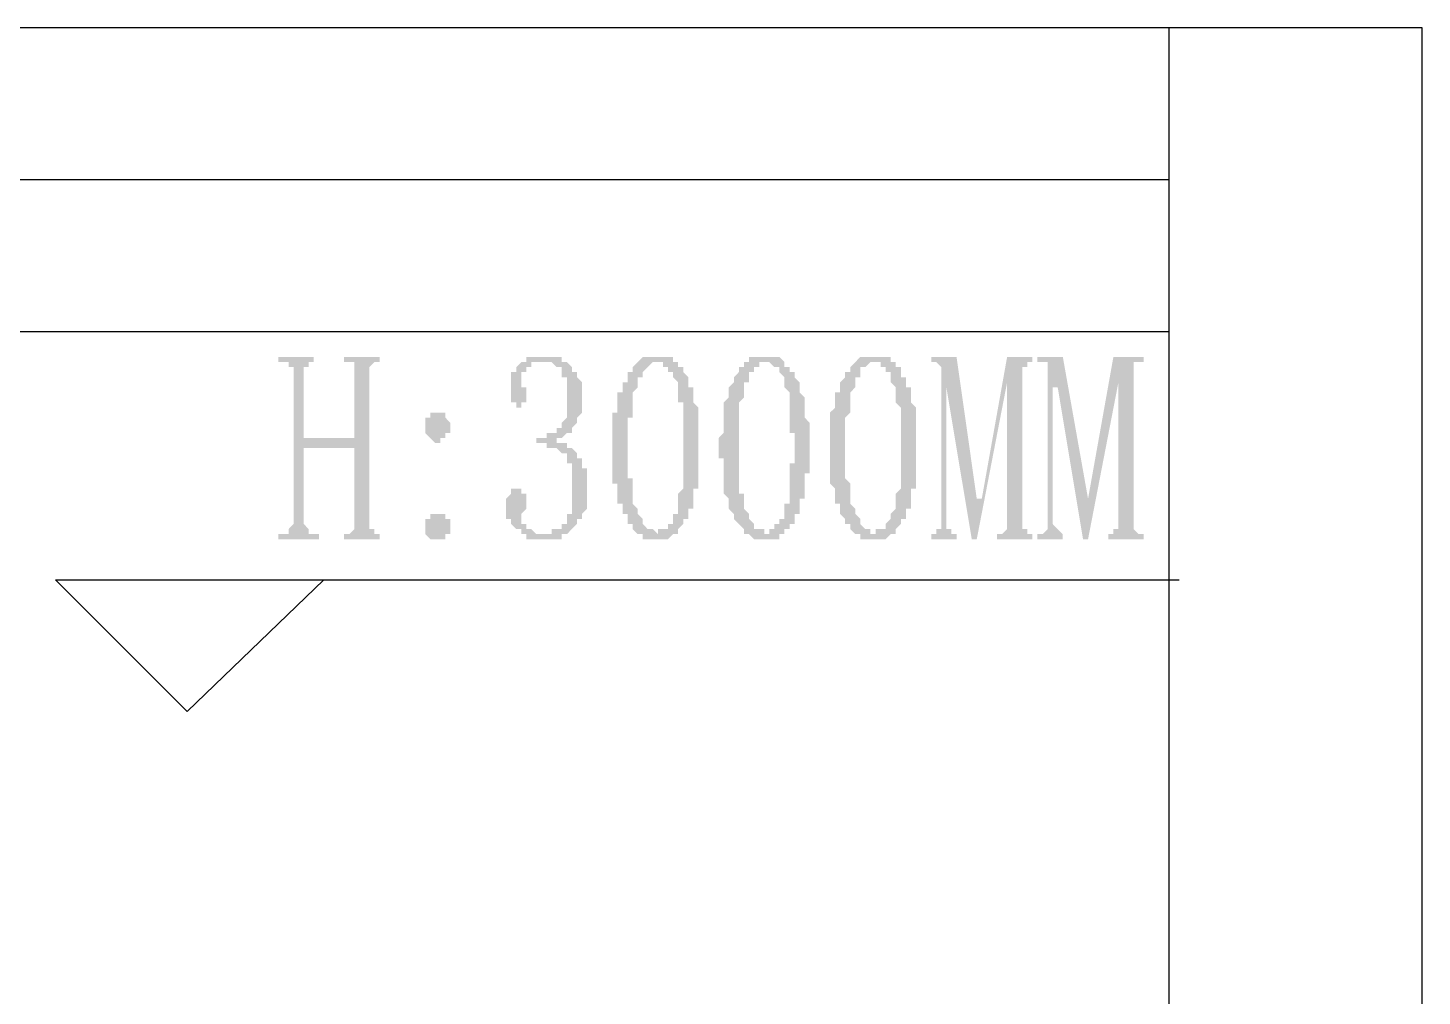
# Model space of a CAD drawing. Header units: inches. Extents: x 11 to 286, y 6 to 196.
# Drawn here: x 152.22 to 163.89, y 142.46 to 150.55 of the extents above; entities that cross this region are included whole.
import ezdxf

# ---------------------------------------------------------------- set-up
doc = ezdxf.new("R2010")
doc.units = ezdxf.units.IN
doc.header["$MEASUREMENT"] = 0
doc.layers.add('PDF_几何图形', color=7, linetype='Continuous')
doc.layers.add('PDF_实体填充', color=7, linetype='Continuous', true_color=0xffffff)

msp = doc.modelspace()

# ---------------------------------------------------------------- hatches: boundary and pattern name
at = {"layer": 'PDF_实体填充', "transparency": 33554559}
for points in [[(155.081, 146.403), (155.081, 146.36), (155.123, 146.36), (155.123, 146.318), (155.166, 146.318), (155.166, 146.276), (154.869, 146.276), (154.869, 146.318), (154.912, 146.318), (154.954, 146.36), (154.954, 146.403), (154.954, 147.038), (154.531, 147.038), (154.531, 146.403), (154.573, 146.36), (154.573, 146.318), (154.615, 146.318), (154.658, 146.318), (154.658, 146.276), (154.319, 146.276), (154.319, 146.318), (154.361, 146.318), (154.404, 146.318), (154.404, 146.36), (154.446, 146.403), (154.446, 147.673), (154.446, 147.715), (154.404, 147.715), (154.404, 147.757), (154.361, 147.757), (154.319, 147.757), (154.319, 147.8), (154.615, 147.8), (154.615, 147.757), (154.573, 147.757), (154.573, 147.715), (154.531, 147.715), (154.531, 147.673), (154.531, 147.122), (154.954, 147.122), (154.954, 147.673), (154.954, 147.715), (154.954, 147.757), (154.912, 147.757), (154.869, 147.757), (154.869, 147.8), (155.166, 147.8), (155.166, 147.757), (155.123, 147.757), (155.081, 147.715), (155.081, 147.673)], [(156.901, 146.699), (156.901, 146.657), (156.901, 146.614), (156.901, 146.572), (156.901, 146.53), (156.859, 146.487), (156.859, 146.445), (156.817, 146.445), (156.817, 146.403), (156.774, 146.36), (156.732, 146.318), (156.69, 146.318), (156.69, 146.276), (156.647, 146.276), (156.605, 146.276), (156.563, 146.276), (156.52, 146.276), (156.478, 146.276), (156.436, 146.276), (156.393, 146.276), (156.393, 146.318), (156.351, 146.318), (156.351, 146.36), (156.309, 146.36), (156.266, 146.403), (156.266, 146.445), (156.224, 146.445), (156.224, 146.487), (156.224, 146.53), (156.224, 146.572), (156.224, 146.614), (156.266, 146.657), (156.266, 146.699), (156.309, 146.699), (156.351, 146.699), (156.351, 146.657), (156.393, 146.657), (156.393, 146.614), (156.393, 146.572), (156.393, 146.53), (156.351, 146.487), (156.351, 146.445), (156.351, 146.403), (156.393, 146.403), (156.393, 146.36), (156.436, 146.36), (156.478, 146.318), (156.52, 146.318), (156.563, 146.318), (156.605, 146.318), (156.605, 146.36), (156.647, 146.36), (156.69, 146.36), (156.69, 146.403), (156.732, 146.403), (156.732, 146.445), (156.732, 146.487), (156.774, 146.487), (156.774, 146.53), (156.774, 146.572), (156.774, 146.614), (156.774, 146.657), (156.774, 146.699), (156.774, 146.741), (156.774, 146.784), (156.774, 146.826), (156.774, 146.868), (156.774, 146.911), (156.732, 146.911), (156.732, 146.953), (156.732, 146.995), (156.69, 146.995), (156.647, 147.038), (156.605, 147.038), (156.563, 147.038), (156.563, 147.08), (156.52, 147.08), (156.478, 147.08), (156.478, 147.122), (156.52, 147.122), (156.563, 147.122), (156.563, 147.165), (156.605, 147.165), (156.647, 147.165), (156.647, 147.207), (156.69, 147.207), (156.69, 147.249), (156.732, 147.292), (156.732, 147.334), (156.732, 147.376), (156.732, 147.419), (156.732, 147.461), (156.732, 147.503), (156.732, 147.546), (156.732, 147.588), (156.732, 147.63), (156.69, 147.63), (156.69, 147.673), (156.69, 147.715), (156.647, 147.715), (156.605, 147.757), (156.563, 147.757), (156.52, 147.757), (156.478, 147.757), (156.436, 147.757), (156.436, 147.715), (156.393, 147.715), (156.393, 147.673), (156.351, 147.673), (156.351, 147.63), (156.351, 147.588), (156.351, 147.546), (156.393, 147.546), (156.393, 147.503), (156.393, 147.461), (156.393, 147.419), (156.351, 147.419), (156.351, 147.376), (156.309, 147.376), (156.309, 147.419), (156.266, 147.419), (156.266, 147.461), (156.266, 147.503), (156.266, 147.546), (156.266, 147.588), (156.266, 147.63), (156.266, 147.673), (156.309, 147.673), (156.309, 147.715), (156.351, 147.757), (156.393, 147.757), (156.393, 147.8), (156.436, 147.8), (156.478, 147.8), (156.52, 147.8), (156.563, 147.8), (156.605, 147.8), (156.647, 147.8), (156.69, 147.8), (156.69, 147.757), (156.732, 147.757), (156.774, 147.715), (156.774, 147.673), (156.817, 147.673), (156.817, 147.63), (156.859, 147.588), (156.859, 147.546), (156.859, 147.503), (156.859, 147.461), (156.859, 147.419), (156.859, 147.376), (156.859, 147.334), (156.817, 147.292), (156.817, 147.249), (156.774, 147.207), (156.774, 147.165), (156.732, 147.165), (156.69, 147.122), (156.647, 147.122), (156.647, 147.08), (156.69, 147.08), (156.732, 147.08), (156.732, 147.038), (156.774, 147.038), (156.817, 146.995), (156.817, 146.953), (156.859, 146.953), (156.859, 146.911), (156.859, 146.868), (156.901, 146.868), (156.901, 146.826), (156.901, 146.784), (156.901, 146.741)], [(160.542, 146.403), (160.542, 146.36), (160.584, 146.36), (160.584, 146.318), (160.627, 146.318), (160.627, 146.276), (160.33, 146.276), (160.33, 146.318), (160.373, 146.318), (160.415, 146.36), (160.415, 146.403), (160.415, 147.588), (160.161, 146.276), (160.119, 146.276), (159.907, 147.546), (159.907, 146.403), (159.907, 146.36), (159.949, 146.36), (159.949, 146.318), (159.992, 146.318), (159.992, 146.276), (159.78, 146.276), (159.78, 146.318), (159.822, 146.318), (159.822, 146.36), (159.865, 146.36), (159.865, 146.403), (159.865, 147.673), (159.865, 147.715), (159.822, 147.757), (159.78, 147.757), (159.78, 147.8), (159.992, 147.8), (160.161, 146.614), (160.203, 146.614), (160.415, 147.8), (160.627, 147.8), (160.627, 147.757), (160.584, 147.757), (160.584, 147.715), (160.542, 147.715), (160.542, 147.673)], [(161.473, 146.403), (161.473, 146.36), (161.516, 146.318), (161.558, 146.318), (161.558, 146.276), (161.262, 146.276), (161.262, 146.318), (161.304, 146.318), (161.304, 146.36), (161.346, 146.36), (161.346, 146.403), (161.346, 147.588), (161.092, 146.276), (161.05, 146.276), (160.838, 147.546), (160.796, 147.546), (160.796, 146.403), (160.838, 146.36), (160.881, 146.318), (160.881, 146.276), (160.669, 146.276), (160.669, 146.318), (160.711, 146.318), (160.754, 146.36), (160.754, 146.403), (160.754, 147.673), (160.754, 147.715), (160.754, 147.757), (160.711, 147.757), (160.669, 147.757), (160.669, 147.8), (160.881, 147.8), (161.092, 146.614), (161.304, 147.8), (161.558, 147.8), (161.558, 147.757), (161.516, 147.757), (161.473, 147.757), (161.473, 147.715), (161.473, 147.673)]]:
    msp.add_hatch(color=7, dxfattribs=at).paths.add_polyline_path(points, flags=0)
h = msp.add_hatch(color=7, dxfattribs=at)
h.paths.add_polyline_path([(157.494, 147.757), (157.452, 147.757), (157.452, 147.757), (157.452, 147.757), (157.409, 147.715), (157.409, 147.715), (157.409, 147.715), (157.409, 147.715), (157.367, 147.673), (157.367, 147.673), (157.367, 147.63), (157.325, 147.63), (157.325, 147.588), (157.325, 147.588), (157.325, 147.546), (157.325, 147.546), (157.325, 147.546), (157.282, 147.503), (157.282, 147.503), (157.282, 147.461), (157.282, 147.461), (157.282, 147.419), (157.282, 147.419), (157.282, 147.376), (157.282, 147.376), (157.282, 147.334), (157.282, 147.334), (157.282, 147.292), (157.24, 147.292), (157.24, 147.249), (157.24, 147.249), (157.24, 147.207), (157.24, 147.165), (157.24, 147.165), (157.24, 147.122), (157.24, 147.122), (157.24, 147.08), (157.24, 147.038), (157.24, 147.038), (157.24, 147.038), (157.24, 146.995), (157.24, 146.953), (157.24, 146.953), (157.24, 146.911), (157.24, 146.868), (157.24, 146.868), (157.24, 146.826), (157.24, 146.826), (157.24, 146.784), (157.282, 146.784), (157.282, 146.741), (157.282, 146.741), (157.282, 146.699), (157.282, 146.699), (157.282, 146.657), (157.282, 146.657), (157.282, 146.614), (157.282, 146.614), (157.282, 146.572), (157.282, 146.572), (157.325, 146.53), (157.325, 146.53), (157.325, 146.53), (157.325, 146.487), (157.325, 146.487), (157.367, 146.445), (157.367, 146.445), (157.367, 146.403), (157.367, 146.403), (157.409, 146.36), (157.409, 146.36), (157.409, 146.36), (157.452, 146.36), (157.452, 146.36), (157.452, 146.36), (157.494, 146.318), (157.494, 146.318), (157.494, 146.318), (157.494, 146.36), (157.536, 146.36), (157.536, 146.36), (157.536, 146.36), (157.579, 146.36), (157.579, 146.403), (157.579, 146.403), (157.621, 146.403), (157.621, 146.445), (157.621, 146.445), (157.621, 146.487), (157.663, 146.487), (157.663, 146.53), (157.663, 146.53), (157.663, 146.572), (157.663, 146.572), (157.663, 146.572), (157.663, 146.614), (157.663, 146.614), (157.663, 146.657), (157.663, 146.657), (157.706, 146.699), (157.706, 146.699), (157.706, 146.741), (157.706, 146.741), (157.706, 146.784), (157.706, 146.784), (157.706, 146.826), (157.706, 146.868), (157.706, 146.868), (157.706, 146.911), (157.706, 146.911), (157.706, 146.953), (157.706, 146.995), (157.706, 146.995), (157.706, 147.038), (157.706, 147.038), (157.706, 147.08), (157.706, 147.122), (157.706, 147.122), (157.706, 147.165), (157.706, 147.165), (157.706, 147.207), (157.706, 147.249), (157.706, 147.249), (157.706, 147.292), (157.706, 147.292), (157.706, 147.334), (157.706, 147.334), (157.706, 147.376), (157.706, 147.376), (157.706, 147.419), (157.663, 147.419), (157.663, 147.461), (157.663, 147.461), (157.663, 147.503), (157.663, 147.503), (157.663, 147.546), (157.663, 147.546), (157.663, 147.546), (157.663, 147.546), (157.663, 147.588), (157.621, 147.63), (157.621, 147.63), (157.621, 147.673), (157.621, 147.673), (157.579, 147.673), (157.579, 147.715), (157.579, 147.715), (157.536, 147.715), (157.536, 147.715), (157.536, 147.757), (157.494, 147.757), (157.494, 147.757), (157.494, 147.757), (157.494, 147.757), (157.494, 147.757)], flags=0)
h.paths.add_polyline_path([(157.494, 146.276), (157.452, 146.276), (157.452, 146.276), (157.452, 146.276), (157.409, 146.276), (157.409, 146.276), (157.367, 146.276), (157.367, 146.276), (157.367, 146.318), (157.325, 146.318), (157.325, 146.318), (157.325, 146.318), (157.282, 146.36), (157.282, 146.36), (157.282, 146.403), (157.24, 146.403), (157.24, 146.403), (157.24, 146.445), (157.24, 146.445), (157.24, 146.487), (157.198, 146.487), (157.198, 146.487), (157.198, 146.53), (157.198, 146.53), (157.198, 146.572), (157.198, 146.572), (157.155, 146.572), (157.155, 146.614), (157.155, 146.614), (157.155, 146.657), (157.155, 146.657), (157.155, 146.699), (157.155, 146.699), (157.155, 146.741), (157.113, 146.741), (157.113, 146.784), (157.113, 146.784), (157.113, 146.826), (157.113, 146.826), (157.113, 146.868), (157.113, 146.911), (157.113, 146.911), (157.113, 146.953), (157.113, 146.953), (157.113, 146.995), (157.113, 147.038), (157.113, 147.038), (157.113, 147.08), (157.113, 147.08), (157.113, 147.122), (157.113, 147.165), (157.113, 147.165), (157.113, 147.207), (157.113, 147.207), (157.113, 147.249), (157.113, 147.292), (157.113, 147.292), (157.113, 147.334), (157.155, 147.334), (157.155, 147.376), (157.155, 147.376), (157.155, 147.419), (157.155, 147.419), (157.155, 147.461), (157.155, 147.461), (157.155, 147.503), (157.155, 147.503), (157.198, 147.503), (157.198, 147.546), (157.198, 147.546), (157.198, 147.588), (157.198, 147.588), (157.24, 147.588), (157.24, 147.63), (157.24, 147.63), (157.24, 147.673), (157.282, 147.673), (157.282, 147.715), (157.282, 147.715), (157.282, 147.715), (157.325, 147.757), (157.325, 147.757), (157.325, 147.757), (157.367, 147.8), (157.367, 147.8), (157.367, 147.8), (157.409, 147.8), (157.409, 147.8), (157.452, 147.8), (157.452, 147.8), (157.452, 147.8), (157.494, 147.8), (157.494, 147.8), (157.494, 147.8), (157.536, 147.8), (157.536, 147.8), (157.579, 147.8), (157.579, 147.8), (157.579, 147.8), (157.621, 147.8), (157.621, 147.757), (157.621, 147.757), (157.663, 147.757), (157.663, 147.715), (157.663, 147.715), (157.706, 147.715), (157.706, 147.673), (157.706, 147.673), (157.748, 147.63), (157.748, 147.63), (157.748, 147.63), (157.748, 147.588), (157.748, 147.588), (157.748, 147.546), (157.79, 147.546), (157.79, 147.546), (157.79, 147.503), (157.79, 147.503), (157.79, 147.461), (157.79, 147.461), (157.79, 147.419), (157.79, 147.419), (157.833, 147.376), (157.833, 147.376), (157.833, 147.334), (157.833, 147.334), (157.833, 147.292), (157.833, 147.292), (157.833, 147.249), (157.833, 147.249), (157.833, 147.207), (157.833, 147.165), (157.833, 147.165), (157.833, 147.122), (157.833, 147.122), (157.833, 147.08), (157.833, 147.038), (157.833, 147.038), (157.833, 147.038), (157.833, 146.995), (157.833, 146.953), (157.833, 146.953), (157.833, 146.911), (157.833, 146.868), (157.833, 146.868), (157.833, 146.826), (157.833, 146.826), (157.833, 146.784), (157.833, 146.784), (157.833, 146.741), (157.833, 146.741), (157.833, 146.699), (157.79, 146.699), (157.79, 146.657), (157.79, 146.657), (157.79, 146.614), (157.79, 146.614), (157.79, 146.572), (157.79, 146.572), (157.79, 146.53), (157.748, 146.53), (157.748, 146.53), (157.748, 146.487), (157.748, 146.487), (157.748, 146.487), (157.748, 146.445), (157.706, 146.445), (157.706, 146.403), (157.706, 146.403), (157.663, 146.36), (157.663, 146.36), (157.663, 146.36), (157.663, 146.318), (157.621, 146.318), (157.621, 146.318), (157.621, 146.318), (157.579, 146.276), (157.579, 146.276), (157.579, 146.276), (157.536, 146.276), (157.536, 146.276), (157.494, 146.276), (157.494, 146.276), (157.494, 146.276), (157.494, 146.276), (157.494, 146.276)], flags=0)
h = msp.add_hatch(color=7, dxfattribs=at)
h.paths.add_polyline_path([(158.383, 147.757), (158.383, 147.757), (158.383, 147.757), (158.341, 147.757), (158.341, 147.715), (158.341, 147.715), (158.298, 147.715), (158.298, 147.715), (158.298, 147.673), (158.256, 147.673), (158.256, 147.63), (158.256, 147.63), (158.256, 147.588), (158.214, 147.588), (158.214, 147.546), (158.214, 147.546), (158.214, 147.546), (158.214, 147.503), (158.214, 147.503), (158.214, 147.461), (158.214, 147.461), (158.171, 147.419), (158.171, 147.419), (158.171, 147.376), (158.171, 147.376), (158.171, 147.334), (158.171, 147.334), (158.171, 147.292), (158.171, 147.292), (158.171, 147.249), (158.171, 147.249), (158.171, 147.207), (158.171, 147.165), (158.171, 147.165), (158.171, 147.122), (158.171, 147.122), (158.171, 147.08), (158.171, 147.038), (158.171, 147.038), (158.171, 147.038), (158.171, 146.995), (158.171, 146.953), (158.171, 146.953), (158.171, 146.911), (158.171, 146.868), (158.171, 146.868), (158.171, 146.826), (158.171, 146.826), (158.171, 146.784), (158.171, 146.784), (158.171, 146.741), (158.171, 146.741), (158.171, 146.699), (158.171, 146.699), (158.171, 146.657), (158.214, 146.657), (158.214, 146.614), (158.214, 146.614), (158.214, 146.572), (158.214, 146.572), (158.214, 146.53), (158.214, 146.53), (158.214, 146.53), (158.256, 146.487), (158.256, 146.487), (158.256, 146.445), (158.256, 146.445), (158.298, 146.403), (158.298, 146.403), (158.298, 146.36), (158.298, 146.36), (158.341, 146.36), (158.341, 146.36), (158.341, 146.36), (158.383, 146.36), (158.383, 146.318), (158.383, 146.318), (158.425, 146.318), (158.425, 146.36), (158.425, 146.36), (158.468, 146.36), (158.468, 146.36), (158.468, 146.36), (158.468, 146.403), (158.51, 146.403), (158.51, 146.403), (158.51, 146.445), (158.552, 146.445), (158.552, 146.487), (158.552, 146.487), (158.552, 146.53), (158.552, 146.53), (158.552, 146.572), (158.595, 146.572), (158.595, 146.572), (158.595, 146.614), (158.595, 146.614), (158.595, 146.657), (158.595, 146.657), (158.595, 146.699), (158.595, 146.699), (158.595, 146.741), (158.595, 146.741), (158.595, 146.784), (158.595, 146.784), (158.595, 146.826), (158.595, 146.868), (158.595, 146.868), (158.595, 146.911), (158.637, 146.911), (158.637, 146.953), (158.637, 146.995), (158.637, 146.995), (158.637, 147.038), (158.637, 147.038), (158.637, 147.08), (158.637, 147.122), (158.637, 147.122), (158.637, 147.165), (158.595, 147.165), (158.595, 147.207), (158.595, 147.249), (158.595, 147.249), (158.595, 147.292), (158.595, 147.292), (158.595, 147.334), (158.595, 147.334), (158.595, 147.376), (158.595, 147.376), (158.595, 147.419), (158.595, 147.419), (158.595, 147.461), (158.595, 147.461), (158.595, 147.503), (158.595, 147.503), (158.552, 147.546), (158.552, 147.546), (158.552, 147.546), (158.552, 147.546), (158.552, 147.588), (158.552, 147.63), (158.552, 147.63), (158.51, 147.673), (158.51, 147.673), (158.51, 147.673), (158.51, 147.715), (158.468, 147.715), (158.468, 147.715), (158.468, 147.715), (158.425, 147.757), (158.425, 147.757), (158.425, 147.757), (158.383, 147.757), (158.383, 147.757), (158.383, 147.757)], flags=0)
h.paths.add_polyline_path([(158.383, 146.276), (158.383, 146.276), (158.341, 146.276), (158.341, 146.276), (158.341, 146.276), (158.298, 146.276), (158.298, 146.276), (158.298, 146.276), (158.256, 146.318), (158.256, 146.318), (158.256, 146.318), (158.214, 146.318), (158.214, 146.36), (158.214, 146.36), (158.171, 146.403), (158.171, 146.403), (158.171, 146.403), (158.129, 146.445), (158.129, 146.445), (158.129, 146.487), (158.129, 146.487), (158.129, 146.487), (158.087, 146.53), (158.087, 146.53), (158.087, 146.572), (158.087, 146.572), (158.087, 146.572), (158.087, 146.614), (158.087, 146.614), (158.044, 146.657), (158.044, 146.657), (158.044, 146.699), (158.044, 146.699), (158.044, 146.741), (158.044, 146.741), (158.044, 146.784), (158.044, 146.784), (158.044, 146.826), (158.044, 146.826), (158.044, 146.868), (158.044, 146.911), (158.044, 146.911), (158.044, 146.953), (158.002, 146.953), (158.002, 146.995), (158.002, 147.038), (158.002, 147.038), (158.002, 147.08), (158.002, 147.08), (158.002, 147.122), (158.044, 147.165), (158.044, 147.165), (158.044, 147.207), (158.044, 147.207), (158.044, 147.249), (158.044, 147.292), (158.044, 147.292), (158.044, 147.334), (158.044, 147.334), (158.044, 147.376), (158.044, 147.376), (158.044, 147.419), (158.044, 147.419), (158.087, 147.461), (158.087, 147.461), (158.087, 147.503), (158.087, 147.503), (158.087, 147.503), (158.087, 147.546), (158.087, 147.546), (158.129, 147.588), (158.129, 147.588), (158.129, 147.588), (158.129, 147.63), (158.129, 147.63), (158.171, 147.673), (158.171, 147.673), (158.171, 147.715), (158.214, 147.715), (158.214, 147.715), (158.214, 147.757), (158.256, 147.757), (158.256, 147.757), (158.256, 147.8), (158.298, 147.8), (158.298, 147.8), (158.298, 147.8), (158.341, 147.8), (158.341, 147.8), (158.341, 147.8), (158.383, 147.8), (158.383, 147.8), (158.425, 147.8), (158.425, 147.8), (158.425, 147.8), (158.468, 147.8), (158.468, 147.8), (158.468, 147.8), (158.51, 147.8), (158.51, 147.8), (158.552, 147.757), (158.552, 147.757), (158.552, 147.757), (158.552, 147.715), (158.595, 147.715), (158.595, 147.715), (158.595, 147.673), (158.637, 147.673), (158.637, 147.63), (158.637, 147.63), (158.637, 147.63), (158.679, 147.588), (158.679, 147.588), (158.679, 147.546), (158.679, 147.546), (158.679, 147.546), (158.679, 147.503), (158.679, 147.503), (158.722, 147.461), (158.722, 147.461), (158.722, 147.419), (158.722, 147.419), (158.722, 147.376), (158.722, 147.376), (158.722, 147.334), (158.722, 147.334), (158.722, 147.292), (158.722, 147.292), (158.764, 147.249), (158.764, 147.249), (158.764, 147.207), (158.764, 147.165), (158.764, 147.165), (158.764, 147.122), (158.764, 147.122), (158.764, 147.08), (158.764, 147.038), (158.764, 147.038), (158.764, 147.038), (158.764, 146.995), (158.764, 146.953), (158.764, 146.953), (158.764, 146.911), (158.764, 146.868), (158.764, 146.868), (158.764, 146.826), (158.722, 146.826), (158.722, 146.784), (158.722, 146.784), (158.722, 146.741), (158.722, 146.741), (158.722, 146.699), (158.722, 146.699), (158.722, 146.657), (158.722, 146.657), (158.722, 146.614), (158.679, 146.614), (158.679, 146.572), (158.679, 146.572), (158.679, 146.53), (158.679, 146.53), (158.679, 146.53), (158.679, 146.487), (158.637, 146.487), (158.637, 146.487), (158.637, 146.445), (158.637, 146.445), (158.637, 146.403), (158.595, 146.403), (158.595, 146.36), (158.595, 146.36), (158.552, 146.36), (158.552, 146.318), (158.552, 146.318), (158.51, 146.318), (158.51, 146.318), (158.51, 146.276), (158.468, 146.276), (158.468, 146.276), (158.468, 146.276), (158.425, 146.276), (158.425, 146.276), (158.383, 146.276), (158.383, 146.276), (158.383, 146.276), (158.383, 146.276)], flags=0)
h = msp.add_hatch(color=7, dxfattribs=at)
h.paths.add_polyline_path([(159.314, 147.757), (159.272, 147.757), (159.272, 147.757), (159.272, 147.757), (159.23, 147.715), (159.23, 147.715), (159.23, 147.715), (159.187, 147.715), (159.187, 147.673), (159.187, 147.673), (159.187, 147.63), (159.145, 147.63), (159.145, 147.588), (159.145, 147.588), (159.145, 147.546), (159.145, 147.546), (159.145, 147.546), (159.103, 147.503), (159.103, 147.503), (159.103, 147.461), (159.103, 147.461), (159.103, 147.419), (159.103, 147.419), (159.103, 147.376), (159.103, 147.376), (159.103, 147.334), (159.103, 147.334), (159.06, 147.292), (159.06, 147.292), (159.06, 147.249), (159.06, 147.249), (159.06, 147.207), (159.06, 147.165), (159.06, 147.165), (159.06, 147.122), (159.06, 147.122), (159.06, 147.08), (159.06, 147.038), (159.06, 147.038), (159.06, 147.038), (159.06, 146.995), (159.06, 146.953), (159.06, 146.953), (159.06, 146.911), (159.06, 146.868), (159.06, 146.868), (159.06, 146.826), (159.06, 146.826), (159.06, 146.784), (159.06, 146.784), (159.103, 146.741), (159.103, 146.741), (159.103, 146.699), (159.103, 146.699), (159.103, 146.657), (159.103, 146.657), (159.103, 146.614), (159.103, 146.614), (159.103, 146.572), (159.103, 146.572), (159.145, 146.53), (159.145, 146.53), (159.145, 146.53), (159.145, 146.487), (159.145, 146.487), (159.187, 146.445), (159.187, 146.445), (159.187, 146.403), (159.187, 146.403), (159.23, 146.36), (159.23, 146.36), (159.23, 146.36), (159.23, 146.36), (159.272, 146.36), (159.272, 146.36), (159.272, 146.318), (159.314, 146.318), (159.314, 146.318), (159.314, 146.36), (159.357, 146.36), (159.357, 146.36), (159.357, 146.36), (159.399, 146.36), (159.399, 146.403), (159.399, 146.403), (159.399, 146.403), (159.441, 146.445), (159.441, 146.445), (159.441, 146.487), (159.441, 146.487), (159.484, 146.53), (159.484, 146.53), (159.484, 146.572), (159.484, 146.572), (159.484, 146.572), (159.484, 146.614), (159.484, 146.614), (159.484, 146.657), (159.484, 146.657), (159.526, 146.699), (159.526, 146.699), (159.526, 146.741), (159.526, 146.741), (159.526, 146.784), (159.526, 146.784), (159.526, 146.826), (159.526, 146.868), (159.526, 146.868), (159.526, 146.911), (159.526, 146.911), (159.526, 146.953), (159.526, 146.995), (159.526, 146.995), (159.526, 147.038), (159.526, 147.038), (159.526, 147.08), (159.526, 147.122), (159.526, 147.122), (159.526, 147.165), (159.526, 147.165), (159.526, 147.207), (159.526, 147.249), (159.526, 147.249), (159.526, 147.292), (159.526, 147.292), (159.526, 147.334), (159.526, 147.334), (159.526, 147.376), (159.526, 147.376), (159.484, 147.419), (159.484, 147.419), (159.484, 147.461), (159.484, 147.461), (159.484, 147.503), (159.484, 147.503), (159.484, 147.546), (159.484, 147.546), (159.484, 147.546), (159.484, 147.546), (159.441, 147.588), (159.441, 147.63), (159.441, 147.63), (159.441, 147.673), (159.441, 147.673), (159.399, 147.673), (159.399, 147.715), (159.399, 147.715), (159.357, 147.715), (159.357, 147.715), (159.357, 147.757), (159.314, 147.757), (159.314, 147.757), (159.314, 147.757), (159.314, 147.757), (159.314, 147.757)], flags=0)
h.paths.add_polyline_path([(159.314, 146.276), (159.272, 146.276), (159.272, 146.276), (159.23, 146.276), (159.23, 146.276), (159.23, 146.276), (159.187, 146.276), (159.187, 146.276), (159.187, 146.318), (159.145, 146.318), (159.145, 146.318), (159.145, 146.318), (159.103, 146.36), (159.103, 146.36), (159.103, 146.403), (159.06, 146.403), (159.06, 146.403), (159.06, 146.445), (159.06, 146.445), (159.018, 146.487), (159.018, 146.487), (159.018, 146.487), (159.018, 146.53), (159.018, 146.53), (159.018, 146.572), (158.976, 146.572), (158.976, 146.572), (158.976, 146.614), (158.976, 146.614), (158.976, 146.657), (158.976, 146.657), (158.976, 146.699), (158.976, 146.699), (158.933, 146.741), (158.933, 146.741), (158.933, 146.784), (158.933, 146.784), (158.933, 146.826), (158.933, 146.826), (158.933, 146.868), (158.933, 146.911), (158.933, 146.911), (158.933, 146.953), (158.933, 146.953), (158.933, 146.995), (158.933, 147.038), (158.933, 147.038), (158.933, 147.08), (158.933, 147.08), (158.933, 147.122), (158.933, 147.165), (158.933, 147.165), (158.933, 147.207), (158.933, 147.207), (158.933, 147.249), (158.933, 147.292), (158.933, 147.292), (158.933, 147.334), (158.933, 147.334), (158.976, 147.376), (158.976, 147.376), (158.976, 147.419), (158.976, 147.419), (158.976, 147.461), (158.976, 147.461), (158.976, 147.503), (158.976, 147.503), (159.018, 147.503), (159.018, 147.546), (159.018, 147.546), (159.018, 147.588), (159.018, 147.588), (159.018, 147.588), (159.06, 147.63), (159.06, 147.63), (159.06, 147.673), (159.103, 147.673), (159.103, 147.715), (159.103, 147.715), (159.103, 147.715), (159.145, 147.757), (159.145, 147.757), (159.145, 147.757), (159.187, 147.8), (159.187, 147.8), (159.187, 147.8), (159.23, 147.8), (159.23, 147.8), (159.272, 147.8), (159.272, 147.8), (159.272, 147.8), (159.314, 147.8), (159.314, 147.8), (159.314, 147.8), (159.357, 147.8), (159.357, 147.8), (159.399, 147.8), (159.399, 147.8), (159.399, 147.8), (159.441, 147.8), (159.441, 147.757), (159.441, 147.757), (159.484, 147.757), (159.484, 147.715), (159.484, 147.715), (159.526, 147.715), (159.526, 147.673), (159.526, 147.673), (159.526, 147.63), (159.568, 147.63), (159.568, 147.63), (159.568, 147.588), (159.568, 147.588), (159.568, 147.546), (159.611, 147.546), (159.611, 147.546), (159.611, 147.503), (159.611, 147.503), (159.611, 147.461), (159.611, 147.461), (159.611, 147.419), (159.611, 147.419), (159.653, 147.376), (159.653, 147.376), (159.653, 147.334), (159.653, 147.334), (159.653, 147.292), (159.653, 147.292), (159.653, 147.249), (159.653, 147.249), (159.653, 147.207), (159.653, 147.165), (159.653, 147.165), (159.653, 147.122), (159.653, 147.122), (159.653, 147.08), (159.653, 147.038), (159.653, 147.038), (159.653, 147.038), (159.653, 146.995), (159.653, 146.953), (159.653, 146.953), (159.653, 146.911), (159.653, 146.868), (159.653, 146.868), (159.653, 146.826), (159.653, 146.826), (159.653, 146.784), (159.653, 146.784), (159.653, 146.741), (159.653, 146.741), (159.653, 146.699), (159.611, 146.699), (159.611, 146.657), (159.611, 146.657), (159.611, 146.614), (159.611, 146.614), (159.611, 146.572), (159.611, 146.572), (159.611, 146.53), (159.568, 146.53), (159.568, 146.53), (159.568, 146.487), (159.568, 146.487), (159.568, 146.487), (159.568, 146.445), (159.526, 146.445), (159.526, 146.403), (159.526, 146.403), (159.484, 146.36), (159.484, 146.36), (159.484, 146.36), (159.484, 146.318), (159.441, 146.318), (159.441, 146.318), (159.441, 146.318), (159.399, 146.276), (159.399, 146.276), (159.357, 146.276), (159.357, 146.276), (159.357, 146.276), (159.314, 146.276), (159.314, 146.276), (159.314, 146.276), (159.314, 146.276), (159.314, 146.276)], flags=0)
h = msp.add_hatch(color=7, dxfattribs=at)
h.paths.add_polyline_path([(155.758, 147.207), (155.758, 147.207), (155.758, 147.165), (155.716, 147.165), (155.716, 147.122), (155.716, 147.122), (155.716, 147.122), (155.674, 147.122), (155.674, 147.08), (155.674, 147.08), (155.631, 147.08), (155.631, 147.08), (155.631, 147.08), (155.589, 147.122), (155.589, 147.122), (155.589, 147.122), (155.547, 147.165), (155.547, 147.165), (155.547, 147.165), (155.547, 147.207), (155.547, 147.207), (155.547, 147.249), (155.547, 147.249), (155.547, 147.292), (155.589, 147.292), (155.589, 147.292), (155.589, 147.334), (155.589, 147.334), (155.631, 147.334), (155.631, 147.334), (155.631, 147.334), (155.674, 147.334), (155.674, 147.334), (155.716, 147.334), (155.716, 147.292), (155.716, 147.292), (155.716, 147.292), (155.758, 147.249), (155.758, 147.249), (155.758, 147.207), (155.758, 147.207), (155.758, 147.207)], flags=0)
h.paths.add_polyline_path([(155.758, 146.36), (155.758, 146.36), (155.758, 146.318), (155.716, 146.318), (155.716, 146.318), (155.716, 146.276), (155.716, 146.276), (155.674, 146.276), (155.674, 146.276), (155.674, 146.276), (155.631, 146.276), (155.631, 146.276), (155.631, 146.276), (155.589, 146.276), (155.589, 146.276), (155.589, 146.276), (155.547, 146.318), (155.547, 146.318), (155.547, 146.36), (155.547, 146.36), (155.547, 146.36), (155.547, 146.403), (155.547, 146.445), (155.547, 146.445), (155.589, 146.445), (155.589, 146.487), (155.589, 146.487), (155.589, 146.487), (155.631, 146.487), (155.631, 146.487), (155.631, 146.487), (155.674, 146.487), (155.674, 146.487), (155.716, 146.487), (155.716, 146.487), (155.716, 146.487), (155.716, 146.445), (155.758, 146.445), (155.758, 146.403), (155.758, 146.403), (155.758, 146.36), (155.758, 146.36), (155.758, 146.36)], flags=0)

# ---------------------------------------------------------------- linework, layer by layer
at = {"layer": 'PDF_几何图形'}
for p, q in [((161.77, 150.551), (135.396, 150.551)), ((163.886, 150.551), (161.77, 150.551)), ((161.77, 111.986), (161.77, 150.551)), ((163.886, 104.027), (163.886, 150.551)), ((161.77, 149.281), (135.396, 149.281)), ((161.77, 148.011), (135.396, 148.011))]:
    msp.add_line(p, q, dxfattribs=at)
msp.add_lwpolyline([(154.7, 145.937), (153.557, 144.836), (152.456, 145.937), (161.854, 145.937)], dxfattribs=at)

doc.saveas('drawing.dxf')
